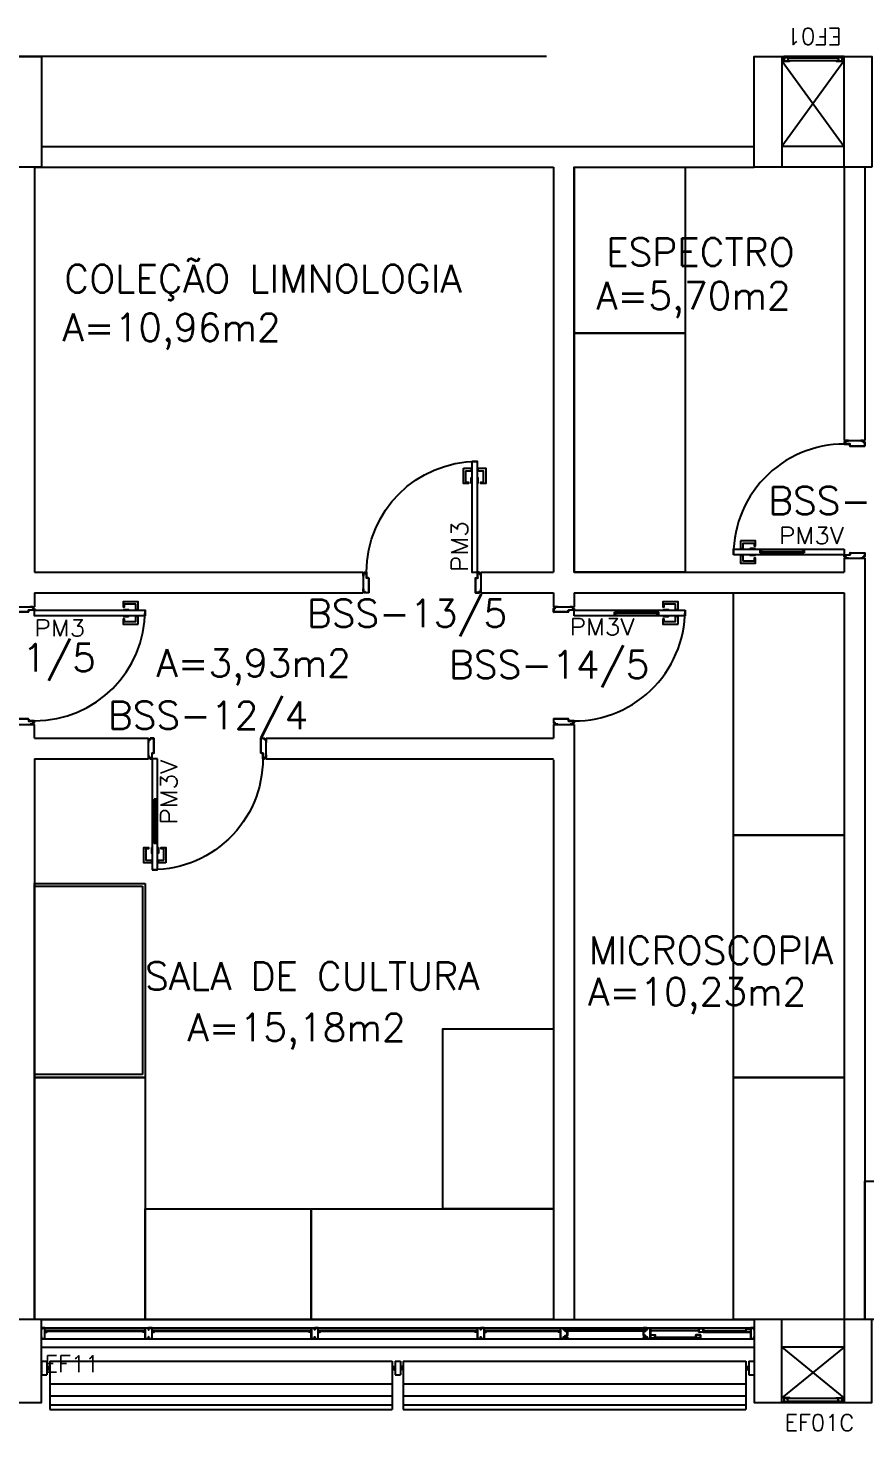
# Model space of a CAD drawing. Header units: millimetres. Extents: x 2046 to 2564, y 885 to 1120.
# Drawn here: x 2302.81 to 2308.86, y 921.45 to 931.58 of the extents above; entities that cross this region are included whole.
import ezdxf

# ---------------------------------------------------------------- set-up
doc = ezdxf.new("R2010")
doc.units = ezdxf.units.MM
doc.header["$LTSCALE"] = 10
doc.linetypes.add('HIDDEN', pattern=[0.375, 0.25, -0.125])
for name, color, linetype in [('AR-ALV', 2, 'Continuous'), ('AR-BANCADAS', 1, 'Continuous'), ('AR-BRISES', 2, 'Continuous'), ('AR-ESQ', 1, 'Continuous'), ('AR-ESTC', 3, 'Continuous'), ('AR-PEITORIL', 1, 'Continuous'), ('AR-PORTA', 1, 'Continuous'), ('AR-PROJ', 1, 'HIDDEN'), ('AR-SHAFT', 1, 'Continuous'), ('BC- VISTA', 1, 'Continuous'), ('BR-LINHAS', 1, 'Continuous'), ('BR-MONTANTE', 242, 'Continuous'), ('BR-PAINEL', 1, 'Continuous'), ('BR-SUPORTE', 1, 'Continuous'), ('DT-ESQ-CHAPA DOBRADA-V', 2, 'Continuous'), ('DT-ESQ-MARCO-V', 1, 'Continuous'), ('DT-ESQ-PERFIL CADEIRA-C', 2, 'Continuous'), ('DT-ESQ-PERFIL CADEIRA-V', 1, 'Continuous'), ('DT-ESQ-PERFIL U-C', 2, 'Continuous'), ('DT-ESQ-PERFIL U-V', 1, 'Continuous'), ('DT-ESQ-VENEZIANA-C', 1, 'Continuous'), ('DT-ESQ-VENEZIANA-V', 1, 'Continuous'), ('DT-ESQ-VIDRO-C', 2, 'Continuous'), ('DT-TXTESQ', 2, 'Continuous'), ('DT-TXTMOD', 1, 'Continuous'), ('ENDEREÇO', 2, 'Continuous'), ('maçaneta', 1, 'Continuous'), ('mov', 1, 'Continuous'), ('PM-PERFIL U-C', 2, 'Continuous'), ('PM-TXT', 2, 'Continuous'), ('PM-VIDRO', 2, 'Continuous'), ('pm1', 2, 'Continuous'), ('pm2', 1, 'Continuous'), ('TEXTO', 2, 'Continuous'), ('Área', 2, 'Continuous')]:
    doc.layers.add(name, color=color, linetype=linetype)
doc.styles.add('S10', font='simplex.shx', dxfattribs={"height": 0.1})
doc.styles.add('S12', font='simplex.shx', dxfattribs={"width": 1.1, "height": 0.12})
doc.styles.add('UNB-100', font='simplex.shx', dxfattribs={"height": 0.2})
doc.styles.add('UNB1-100', font='simplex.shx', dxfattribs={"height": 0.2})

# ---------------------------------------------------------------- blocks, each defined once
blk = doc.blocks.new('EF11-P')
at = {"layer": 'DT-ESQ-CHAPA DOBRADA-V', "ltscale": 0.1}
for p, q in [((4.4, -0.077), (4.749, -0.077)), ((4.4, -0.08), (4.749, -0.08))]:
    blk.add_line(p, q, dxfattribs=at)
at = {"layer": 'DT-ESQ-MARCO-V', "ltscale": 0.1}
for p, q in [((0.023, -0.06), (0.751, -0.06)), ((0.798, -0.06), (1.951, -0.06)), ((1.998, -0.06), (3.151, -0.06)), ((3.198, -0.06), (3.751, -0.06)), ((3.798, -0.06), (4.351, -0.06)), ((0.023, -0.14), (0.751, -0.14)), ((0.798, -0.14), (1.951, -0.14)), ((1.998, -0.14), (3.151, -0.14)), ((3.198, -0.14), (3.751, -0.14)), ((3.798, -0.14), (4.351, -0.14))]:
    blk.add_line(p, q, dxfattribs=at)
at = {"layer": 'DT-ESQ-PERFIL CADEIRA-C', "ltscale": 0.1}
for p, q in [((4.751, -0.088), (4.797, -0.088)), ((5.125, -0.088), (5.076, -0.088)), ((4.4, -0.134), (4.448, -0.134)), ((4.76, -0.134), (4.714, -0.134))]:
    blk.add_line(p, q, dxfattribs=at)
for points in [[(4.797, -0.087, -1), (4.797, -0.09), (4.751, -0.09, -0.414214), (4.749, -0.088), (4.749, -0.067, -0.414214), (4.751, -0.065), (4.782, -0.065, -0.414214), (4.784, -0.067), (4.784, -0.087)], [(4.784, -0.088, -0.198913), (4.783, -0.088, -0.198913), (4.782, -0.087), (4.782, -0.067, 0.414214), (4.782, -0.067), (4.751, -0.067, 0.414214), (4.75, -0.067), (4.75, -0.088, 0.414214), (4.751, -0.088)], [(5.076, -0.09), (5.125, -0.09), (5.125, -0.088), (5.09, -0.088, 0.198912), (5.091, -0.088, 0.198913), (5.091, -0.087), (5.091, -0.067, -0.414214), (5.092, -0.067), (5.125, -0.067), (5.125, -0.065), (5.091, -0.065, 0.414214), (5.09, -0.067), (5.09, -0.078), (5.09, -0.08), (5.09, -0.087), (5.076, -0.087, 1)], [(4.448, -0.135), (4.4, -0.135), (4.4, -0.134), (4.435, -0.134, -0.198912), (4.434, -0.133, -0.198913), (4.433, -0.132), (4.433, -0.112, 0.414214), (4.433, -0.112), (4.4, -0.112), (4.4, -0.11), (4.433, -0.11, -0.414214), (4.435, -0.112), (4.435, -0.124), (4.435, -0.125), (4.435, -0.132), (4.448, -0.132, -1)], [(4.714, -0.132, 1), (4.714, -0.135), (4.76, -0.135, 0.414214), (4.762, -0.133), (4.762, -0.112, 0.414214), (4.76, -0.11), (4.729, -0.11, 0.414214), (4.727, -0.112), (4.727, -0.132)], [(4.727, -0.134, 0.198913), (4.729, -0.133, 0.198913), (4.729, -0.132), (4.729, -0.112, -0.414214), (4.729, -0.112), (4.76, -0.112, -0.414214), (4.761, -0.112), (4.761, -0.133, -0.414214), (4.76, -0.134)]]:
    blk.add_lwpolyline(points, format="xyb", close=True, dxfattribs=at)
at = {"layer": 'DT-ESQ-PERFIL CADEIRA-V', "ltscale": 0.1}
for p, q in [((4.782, -0.09), (5.076, -0.09)), ((4.448, -0.135), (4.714, -0.135))]:
    blk.add_line(p, q, dxfattribs=at)
at = {"layer": 'DT-ESQ-PERFIL U-C', "ltscale": 0.1}
for points in [[(0.025, -0.091), (0.025, -0.091, 0.414214), (0.023, -0.092), (0.023, -0.139), (0.001, -0.139), (0.001, -0.125), (0, -0.125), (0, -0.139, 0.414214), (0.001, -0.14), (0.023, -0.14, 0.414214), (0.025, -0.139), (0.025, -0.092), (0.038, -0.092, 1), (0.038, -0.089), (0.025, -0.089), (0.025, -0.062, 0.414214), (0.023, -0.06), (0.001, -0.06, 0.414214), (0, -0.062), (0, -0.075), (0.001, -0.075), (0.001, -0.062), (0.023, -0.062), (0.023, -0.089, 0.414214), (0.025, -0.091), (0.038, -0.091)], [(0.75, -0.091), (0.75, -0.091, -0.414214), (0.751, -0.092), (0.751, -0.139), (0.773, -0.139), (0.773, -0.125), (0.775, -0.125), (0.775, -0.139, -0.414214), (0.773, -0.14), (0.751, -0.14, -0.414214), (0.75, -0.139), (0.75, -0.092), (0.737, -0.092, -1), (0.737, -0.089), (0.75, -0.089), (0.75, -0.062, -0.414214), (0.751, -0.06), (0.773, -0.06, -0.414214), (0.775, -0.062), (0.775, -0.075), (0.773, -0.075), (0.773, -0.062), (0.751, -0.062), (0.751, -0.089, -0.414214), (0.75, -0.091), (0.737, -0.091)], [(0.8, -0.091), (0.8, -0.091, 0.414214), (0.798, -0.092), (0.798, -0.139), (0.776, -0.139), (0.776, -0.125), (0.775, -0.125), (0.775, -0.139, 0.414214), (0.776, -0.14), (0.798, -0.14, 0.414214), (0.8, -0.139), (0.8, -0.092), (0.813, -0.092, 1), (0.813, -0.089), (0.8, -0.089), (0.8, -0.062, 0.414214), (0.798, -0.06), (0.776, -0.06, 0.414214), (0.775, -0.062), (0.775, -0.075), (0.776, -0.075), (0.776, -0.062), (0.798, -0.062), (0.798, -0.089, 0.414214), (0.8, -0.091), (0.813, -0.091)], [(1.95, -0.091), (1.95, -0.091, -0.414214), (1.951, -0.092), (1.951, -0.139), (1.973, -0.139), (1.973, -0.125), (1.975, -0.125), (1.975, -0.139, -0.414214), (1.973, -0.14), (1.951, -0.14, -0.414214), (1.95, -0.139), (1.95, -0.092), (1.936, -0.092, -1), (1.936, -0.089), (1.95, -0.089), (1.95, -0.062, -0.414214), (1.951, -0.06), (1.973, -0.06, -0.414214), (1.975, -0.062), (1.975, -0.075), (1.973, -0.075), (1.973, -0.062), (1.951, -0.062), (1.951, -0.089, -0.414214), (1.95, -0.091), (1.936, -0.091)], [(2, -0.091), (2, -0.091, 0.414214), (1.998, -0.092), (1.998, -0.139), (1.976, -0.139), (1.976, -0.125), (1.975, -0.125), (1.975, -0.139, 0.414214), (1.976, -0.14), (1.998, -0.14, 0.414214), (2, -0.139), (2, -0.092), (2.013, -0.092, 1), (2.013, -0.089), (2, -0.089), (2, -0.062, 0.414214), (1.998, -0.06), (1.976, -0.06, 0.414214), (1.975, -0.062), (1.975, -0.075), (1.976, -0.075), (1.976, -0.062), (1.998, -0.062), (1.998, -0.089, 0.414214), (2, -0.091), (2.013, -0.091)], [(3.15, -0.091), (3.15, -0.091, -0.414214), (3.151, -0.092), (3.151, -0.139), (3.173, -0.139), (3.173, -0.125), (3.175, -0.125), (3.175, -0.139, -0.414214), (3.173, -0.14), (3.151, -0.14, -0.414214), (3.15, -0.139), (3.15, -0.092), (3.136, -0.092, -1), (3.136, -0.089), (3.15, -0.089), (3.15, -0.062, -0.414214), (3.151, -0.06), (3.173, -0.06, -0.414214), (3.175, -0.062), (3.175, -0.075), (3.173, -0.075), (3.173, -0.062), (3.151, -0.062), (3.151, -0.089, -0.414214), (3.15, -0.091), (3.136, -0.091)], [(3.2, -0.091), (3.2, -0.091, 0.414214), (3.198, -0.092), (3.198, -0.139), (3.176, -0.139), (3.176, -0.125), (3.175, -0.125), (3.175, -0.139, 0.414214), (3.176, -0.14), (3.198, -0.14, 0.414214), (3.2, -0.139), (3.2, -0.092), (3.213, -0.092, 1), (3.213, -0.089), (3.2, -0.089), (3.2, -0.062, 0.414214), (3.198, -0.06), (3.176, -0.06, 0.414214), (3.175, -0.062), (3.175, -0.075), (3.176, -0.075), (3.176, -0.062), (3.198, -0.062), (3.198, -0.089, 0.414214), (3.2, -0.091), (3.213, -0.091)], [(3.75, -0.091), (3.75, -0.091, -0.414214), (3.751, -0.092), (3.751, -0.139), (3.773, -0.139), (3.773, -0.125), (3.775, -0.125), (3.775, -0.139, -0.414214), (3.773, -0.14), (3.751, -0.14, -0.414214), (3.75, -0.139), (3.75, -0.092), (3.736, -0.092, -1), (3.736, -0.089), (3.75, -0.089), (3.75, -0.062, -0.414214), (3.751, -0.06), (3.773, -0.06, -0.414214), (3.775, -0.062), (3.775, -0.075), (3.773, -0.075), (3.773, -0.062), (3.751, -0.062), (3.751, -0.089, -0.414214), (3.75, -0.091), (3.736, -0.091)]]:
    blk.add_lwpolyline(points, format="xyb", dxfattribs=at)
for points in [[(3.8, -0.129), (3.8, -0.139, -0.414214), (3.798, -0.14), (3.776, -0.14, -0.414214), (3.775, -0.139), (3.775, -0.125), (3.776, -0.125), (3.776, -0.138, 0.414214), (3.777, -0.139), (3.798, -0.139, 0.414214), (3.798, -0.138), (3.798, -0.129), (3.785, -0.129, -0.414214), (3.784, -0.127), (3.784, -0.117, -0.414214), (3.785, -0.116), (3.798, -0.116), (3.798, -0.084), (3.785, -0.084, -0.414214), (3.784, -0.083), (3.784, -0.073, -0.414214), (3.785, -0.071), (3.798, -0.071), (3.798, -0.062, 0.414214), (3.798, -0.062), (3.777, -0.062, 0.414214), (3.776, -0.062), (3.776, -0.075), (3.775, -0.075), (3.775, -0.062, -0.414214), (3.776, -0.06), (3.798, -0.06, -0.414214), (3.8, -0.062), (3.8, -0.071, -0.414214), (3.798, -0.073), (3.785, -0.073), (3.785, -0.083), (3.798, -0.083), (3.798, -0.083, -0.414214), (3.8, -0.084), (3.8, -0.116, -0.414214), (3.798, -0.117), (3.798, -0.117), (3.785, -0.117), (3.785, -0.127), (3.798, -0.127, -0.414214)], [(4.35, -0.129), (4.35, -0.139, 0.414214), (4.351, -0.14), (4.373, -0.14, 0.414214), (4.375, -0.139), (4.375, -0.125), (4.373, -0.125), (4.373, -0.138, -0.414214), (4.373, -0.139), (4.352, -0.139, -0.414214), (4.351, -0.138), (4.351, -0.129), (4.364, -0.129, 0.414214), (4.366, -0.127), (4.366, -0.117, 0.414214), (4.364, -0.116), (4.351, -0.116), (4.351, -0.084), (4.364, -0.084, 0.414214), (4.366, -0.083), (4.366, -0.073, 0.414214), (4.364, -0.071), (4.351, -0.071), (4.351, -0.062, -0.414214), (4.352, -0.062), (4.373, -0.062, -0.414214), (4.373, -0.062), (4.373, -0.075), (4.375, -0.075), (4.375, -0.062, 0.414214), (4.373, -0.06), (4.351, -0.06, 0.414214), (4.35, -0.062), (4.35, -0.071, 0.414214), (4.351, -0.073), (4.364, -0.073), (4.364, -0.083), (4.351, -0.083), (4.351, -0.083, 0.414214), (4.35, -0.084), (4.35, -0.116, 0.414214), (4.351, -0.117), (4.351, -0.117), (4.364, -0.117), (4.364, -0.127), (4.351, -0.127, 0.414214)], [(4.375, -0.062, -0.414214), (4.376, -0.06), (4.398, -0.06, -0.414214), (4.4, -0.062), (4.4, -0.139, -0.414214), (4.398, -0.14), (4.376, -0.14, -0.414214), (4.375, -0.139), (4.375, -0.125), (4.376, -0.125), (4.376, -0.138, 0.414214), (4.377, -0.139), (4.398, -0.139, 0.414214), (4.398, -0.138), (4.398, -0.062, 0.414214), (4.398, -0.062), (4.377, -0.062, 0.414214), (4.376, -0.062), (4.376, -0.075), (4.375, -0.075)], [(5.15, -0.062, 0.414214), (5.148, -0.06), (5.126, -0.06, 0.414214), (5.125, -0.062), (5.125, -0.139, 0.414214), (5.126, -0.14), (5.148, -0.14, 0.414214), (5.15, -0.139), (5.15, -0.125), (5.148, -0.125), (5.148, -0.138, -0.414214), (5.148, -0.139), (5.127, -0.139, -0.414214), (5.126, -0.138), (5.126, -0.062, -0.414214), (5.127, -0.062), (5.148, -0.062, -0.414214), (5.148, -0.062), (5.148, -0.075), (5.15, -0.075)]]:
    blk.add_lwpolyline(points, format="xyb", close=True, dxfattribs=at)
at = {"layer": 'DT-ESQ-PERFIL U-V', "ltscale": 0.1}
for p, q in [((4.398, -0.06), (5.126, -0.06)), ((4.398, -0.14), (5.126, -0.14))]:
    blk.add_line(p, q, dxfattribs=at)
at = {"layer": 'DT-ESQ-VIDRO-C', "ltscale": 0.1}
for points in [[(0.027, -0.087), (0.027, -0.077), (0.748, -0.077), (0.748, -0.087)], [(0.802, -0.087), (0.802, -0.077), (1.948, -0.077), (1.948, -0.087)], [(2.002, -0.087), (2.002, -0.077), (3.148, -0.077), (3.148, -0.087)], [(3.202, -0.087), (3.202, -0.077), (3.748, -0.077), (3.748, -0.087)], [(4.362, -0.081), (4.362, -0.075), (3.787, -0.075), (3.787, -0.081)], [(5.087, -0.085), (5.087, -0.082), (4.786, -0.082), (4.786, -0.085)], [(4.438, -0.13), (4.438, -0.127), (4.724, -0.127), (4.724, -0.13)]]:
    blk.add_lwpolyline(points, close=True, dxfattribs=at)
at = {"layer": 'DT-TXTESQ', "ltscale": 0.1, "style": 'S12'}
blk.add_text('EF11', height=0.12, dxfattribs=at).set_placement((0.023, -0.38))
at = {"layer": 'DT-TXTMOD', "ltscale": 0.1, "style": 'S10', "flags": 3}
for tag, p in [('M01', (0.025, -0.28)), ('M02', (0.325, -0.28)), ('M03', (0.627, -0.28)), ('M04', (0.929, -0.28)), ('M05', (1.231, -0.28)), ('M06', (1.532, -0.28)), ('M07', (1.834, -0.28)), ('M08', (2.136, -0.28)), ('M09', (2.438, -0.28)), ('M10', (2.739, -0.28)), ('M11', (3.041, -0.28)), ('M12', (3.343, -0.28)), ('M13', (3.645, -0.28)), ('M14', (3.946, -0.28)), ('M15', (4.248, -0.28)), ('M16', (4.55, -0.28)), ('M17', (4.852, -0.28))]:
    blk.add_attdef(tag, p, '', height=0.1, dxfattribs=at)
blk = doc.blocks.new('EF01-P')
at = {"layer": 'DT-ESQ-PERFIL CADEIRA-C', "ltscale": 0.1}
for points in [[(0.01, 0.002), (0.01, 0.003), (0.002, 0.003, 1), (0.002, 0), (0.015, 0, 0.414214), (0.016, 0.002), (0.016, 0.033), (0.043, 0.033)], [(0.043, 0.006), (0.018, 0.006), (0.018, 0.016), (0.016, 0.016), (0.016, 0.006, 0.414214), (0.018, 0.005), (0.043, 0.005), (0.056, 0.005, 1), (0.056, 0.008), (0.043, 0.008), (0.043, 0.02), (0.043, 0.032), (0.056, 0.032, 1), (0.056, 0.035), (0.043, 0.035), (0.016, 0.035, 0.414214), (0.015, 0.033), (0.015, 0.002), (0.002, 0.002)], [(0.041, 0.02), (0.041, 0.032, -0.414214), (0.043, 0.033), (0.056, 0.033)], [(0.041, 0.02), (0.041, 0.008, 0.414214), (0.043, 0.006), (0.056, 0.006)], [(0.407, 0.006), (0.432, 0.006), (0.432, 0.016), (0.433, 0.016), (0.433, 0.006, -0.414214), (0.432, 0.005), (0.407, 0.005), (0.394, 0.005, -1), (0.394, 0.008), (0.407, 0.008), (0.407, 0.02), (0.407, 0.032), (0.394, 0.032, -1), (0.394, 0.035), (0.407, 0.035), (0.433, 0.035, -0.414214), (0.435, 0.033), (0.435, 0.002), (0.448, 0.002)], [(0.408, 0.02), (0.408, 0.032, 0.414214), (0.407, 0.033), (0.394, 0.033)], [(0.408, 0.02), (0.408, 0.008, -0.414214), (0.407, 0.006), (0.394, 0.006)], [(0.44, 0.002), (0.44, 0.003), (0.448, 0.003, -1), (0.448, 0), (0.435, 0, -0.414214), (0.433, 0.002), (0.433, 0.033), (0.407, 0.033)]]:
    blk.add_lwpolyline(points, format="xyb", dxfattribs=at)
at = {"layer": 'DT-ESQ-PERFIL CADEIRA-V', "ltscale": 0.1}
blk.add_line((0.015, 0), (0.435, 0), dxfattribs=at)
at = {"layer": 'DT-ESQ-VENEZIANA-C', "ltscale": 0.1}
for p, q in [((0.043, 0.011), (0.407, 0.011)), ((0.043, 0.009), (0.407, 0.009))]:
    blk.add_line(p, q, dxfattribs=at)
at = {"layer": 'DT-ESQ-VENEZIANA-V', "ltscale": 0.1}
blk.add_line((0.043, 0.031), (0.407, 0.031), dxfattribs=at)
at = {"layer": 'DT-TXTESQ', "ltscale": 0.1, "style": 'S12'}
blk.add_text('EF01', height=0.12, dxfattribs=at).set_placement((0.019, -0.205))
at = {"layer": 'DT-TXTMOD', "ltscale": 0.1, "style": 'S10', "flags": 3}
blk.add_attdef('EF01', (0.021, -0.14), '', height=0.1, dxfattribs=at)
blk = doc.blocks.new('BR-MODULO1')
at = {"layer": 'BR-LINHAS'}
for p, q in [((0.06, -0.265), (2.535, -0.265)), ((2.615, -0.265), (5.09, -0.265)), ((0.06, -0.352), (2.535, -0.352)), ((2.615, -0.352), (5.09, -0.352)), ((0.06, -0.415), (2.535, -0.415)), ((2.615, -0.415), (5.09, -0.415))]:
    blk.add_line(p, q, dxfattribs=at)
at = {"layer": 'BR-MONTANTE'}
for p, q in [((0, -0.1), (0, -0.2)), ((0, -0.1), (0.04, -0.1)), ((0.04, -0.1), (0.04, -0.2)), ((2.555, -0.1), (2.595, -0.1)), ((2.555, -0.1), (2.555, -0.2)), ((2.595, -0.1), (2.595, -0.2)), ((5.11, -0.1), (5.11, -0.2)), ((5.11, -0.1), (5.15, -0.1)), ((5.15, -0.1), (5.15, -0.2)), ((0, -0.2), (0.04, -0.2)), ((2.555, -0.2), (2.595, -0.2)), ((5.11, -0.2), (5.15, -0.2))]:
    blk.add_line(p, q, dxfattribs=at)
at = {"layer": 'BR-PAINEL'}
for p, q in [((0.06, -0.1), (2.535, -0.1)), ((0.06, -0.1), (0.06, -0.45)), ((2.535, -0.1), (2.535, -0.45)), ((2.615, -0.1), (2.615, -0.45)), ((2.615, -0.1), (5.09, -0.1)), ((5.09, -0.1), (5.09, -0.45)), ((0.06, -0.45), (2.535, -0.45)), ((2.615, -0.45), (5.09, -0.45))]:
    blk.add_line(p, q, dxfattribs=at)
at = {"layer": 'BR-SUPORTE'}
for p, q in [((0.04, -0.14), (0.06, -0.14)), ((0.04, -0.16), (0.06, -0.16)), ((0.05, -0.14), (0.05, -0.16)), ((2.535, -0.14), (2.555, -0.14)), ((2.535, -0.16), (2.555, -0.16)), ((2.545, -0.14), (2.545, -0.16)), ((2.615, -0.14), (2.595, -0.14)), ((2.615, -0.16), (2.595, -0.16)), ((2.605, -0.14), (2.605, -0.16)), ((5.09, -0.14), (5.11, -0.14)), ((5.09, -0.16), (5.11, -0.16)), ((5.1, -0.14), (5.1, -0.16))]:
    blk.add_line(p, q, dxfattribs=at)
blk = doc.blocks.new('PM3V')
at = {"layer": 'maçaneta'}
for points in [[(0.02, 0.9), (-0.035, 0.9), (-0.035, 0.79), (0, 0.79), (0, 0.8), (-0.02, 0.8), (-0.02, 0.879, -0.414214), (-0.018, 0.88), (0.02, 0.88)], [(0.125, 0.9), (0.07, 0.9), (0.07, 0.88), (0.109, 0.88, -0.414214), (0.11, 0.879), (0.11, 0.8), (0.09, 0.8), (0.09, 0.79), (0.125, 0.79)]]:
    blk.add_lwpolyline(points, format="xyb", close=True, dxfattribs=at)
for points in [[(0.02, 0.79), (0.02, 0.83), (0.025, 0.83), (0.025, 0.79)], [(0.07, 0.79), (0.07, 0.83), (0.065, 0.83), (0.065, 0.79)]]:
    blk.add_lwpolyline(points, close=True, dxfattribs=at)
at = {"layer": 'mov'}
blk.add_arc((0.025, 0.15), 0.8, 356.8472, 90, dxfattribs=at)
at = {"layer": 'PM-PERFIL U-C'}
for p, q in [((0, 0.12), (0, 0.139)), ((0.002, 0.12), (0, 0.12)), ((0.002, 0.14), (0.01, 0.14)), ((0.002, 0.138), (0.002, 0.12)), ((0.011, 0.138), (0.002, 0.138)), ((0.01, 0.14), (0.01, 0.149)), ((0.012, 0.15), (0.024, 0.15)), ((0.012, 0.148), (0.012, 0.14)), ((0.023, 0.148), (0.012, 0.148)), ((0.023, 0.109), (0.023, 0.148)), ((0.025, 0.149), (0.025, 0.109)), ((0.038, 0.109), (0.025, 0.109)), ((0.038, 0.107), (0.025, 0.107)), ((0.038, 0.107), (0.038, 0.002)), ((0.04, 0.108), (0.04, 0.002)), ((0.81, 0.108), (0.81, 0.002)), ((0.812, 0.109), (0.825, 0.109)), ((0.812, 0.107), (0.826, 0.107)), ((0.812, 0.107), (0.812, 0.002)), ((0.825, 0.149), (0.825, 0.109)), ((0.839, 0.15), (0.827, 0.15)), ((0.827, 0.148), (0.838, 0.148)), ((0.827, 0.109), (0.827, 0.148)), ((0.838, 0.148), (0.838, 0.14)), ((0.84, 0.14), (0.84, 0.149)), ((0.849, 0.14), (0.84, 0.14)), ((0.84, 0.138), (0.848, 0.138)), ((0.848, 0.138), (0.848, 0.12)), ((0.848, 0.12), (0.85, 0.12)), ((0.85, 0.12), (0.85, 0.139)), ((0, 0.03), (0.002, 0.03)), ((0, 0.012), (0, 0.03)), ((0.002, 0.03), (0.002, 0.012)), ((0.002, 0.012), (0.011, 0.012)), ((0.01, 0.01), (0.002, 0.01)), ((0.01, 0.002), (0.01, 0.01)), ((0.012, 0.011), (0.012, 0.002)), ((0.012, 0.002), (0.038, 0.002)), ((0.038, 0), (0.012, 0)), ((0.838, 0.002), (0.812, 0.002)), ((0.812, 0), (0.839, 0)), ((0.838, 0.011), (0.838, 0.002)), ((0.848, 0.012), (0.84, 0.012)), ((0.84, 0.002), (0.84, 0.01)), ((0.84, 0.01), (0.849, 0.01)), ((0.85, 0.03), (0.848, 0.03)), ((0.848, 0.03), (0.848, 0.012)), ((0.85, 0.012), (0.85, 0.03))]:
    blk.add_line(p, q, dxfattribs=at)
for centre, start, end in [((0.002, 0.139), 90, 180), ((0.012, 0.149), 90, 180), ((0.011, 0.14), 270, 0), ((0.025, 0.109), 180, 270), ((0.024, 0.149), 360, 90), ((0.038, 0.108), 0, 90), ((0.812, 0.108), 90, 180), ((0.827, 0.149), 90, 180), ((0.826, 0.109), 270, 0), ((0.84, 0.14), 180, 270), ((0.839, 0.149), 0, 90), ((0.849, 0.139), 0, 90), ((0.002, 0.012), 180, 270), ((0.012, 0.002), 180, 270), ((0.011, 0.011), 0, 90), ((0.038, 0.002), 269.9386, 0), ((0.812, 0.002), 180, 270.0614), ((0.84, 0.011), 90, 180), ((0.839, 0.002), 270, 0), ((0.849, 0.012), 270, 0)]:
    blk.add_arc(centre, 0.0015, start, end, dxfattribs=at)
at = {"layer": 'PM-VIDRO'}
for p, q in [((0.04, 0.45), (0.04, 0.75)), ((0.05, 0.75), (0.05, 0.45))]:
    blk.add_line(p, q, dxfattribs=at)
at = {"layer": 'pm1'}
for p, q in [((0.025, 0.95), (0.065, 0.95)), ((0.025, 0.75), (0.025, 0.95)), ((0.065, 0.95), (0.065, 0.76)), ((0.04, 0.75), (0.025, 0.75)), ((0.065, 0.76), (0.04, 0.76)), ((0.04, 0.75), (0.04, 0.76)), ((0.05, 0.76), (0.05, 0.75)), ((0.065, 0.75), (0.05, 0.75)), ((0.065, 0.76), (0.065, 0.75)), ((0.025, 0.15), (0.025, 0.45)), ((0.04, 0.45), (0.025, 0.45)), ((0.04, 0.44), (0.04, 0.45)), ((0.065, 0.44), (0.04, 0.44)), ((0.065, 0.45), (0.05, 0.45)), ((0.05, 0.45), (0.05, 0.44)), ((0.065, 0.45), (0.065, 0.44)), ((0.065, 0.44), (0.065, 0.15)), ((0.065, 0.15), (0.025, 0.15))]:
    blk.add_line(p, q, dxfattribs=at)
at = {"layer": 'pm2'}
for p, q in [((0.025, 0.45), (0.025, 0.75)), ((0.065, 0.75), (0.065, 0.45)), ((0.025, 0.15), (0.025, 0.109)), ((0.025, 0.109), (0.035, 0.109)), ((0.825, 0.109), (0.815, 0.109)), ((0.815, 0), (0.84, 0)), ((0.84, 0.01), (0.85, 0.01)), ((0.84, 0), (0.84, 0.01))]:
    blk.add_line(p, q, dxfattribs=at)
at = {"layer": 'PM-TXT', "style": 'S12', "width": 1.1}
blk.add_attdef('PM', (0.205, 0.116), '', height=0.12, rotation=90, dxfattribs=at)
blk = doc.blocks.new('PM3')
at = {"layer": 'maçaneta'}
for points in [[(0.02, 0.825), (-0.035, 0.825), (-0.035, 0.715), (0, 0.715), (0, 0.725), (-0.02, 0.725), (-0.02, 0.804, -0.414214), (-0.019, 0.805), (0.02, 0.805)], [(0.125, 0.825), (0.07, 0.825), (0.07, 0.805), (0.108, 0.805, -0.414214), (0.11, 0.804), (0.11, 0.725), (0.09, 0.725), (0.09, 0.715), (0.125, 0.715)]]:
    blk.add_lwpolyline(points, format="xyb", close=True, dxfattribs=at)
for points in [[(0.02, 0.715), (0.02, 0.755), (0.025, 0.755), (0.025, 0.715)], [(0.07, 0.715), (0.07, 0.755), (0.065, 0.755), (0.065, 0.715)]]:
    blk.add_lwpolyline(points, close=True, dxfattribs=at)
at = {"layer": 'mov'}
blk.add_arc((0.025, 0.075), 0.8, 0, 90, dxfattribs=at)
at = {"layer": 'PM-PERFIL U-C'}
for p, q in [((0, 0.045), (0, 0.063)), ((0.002, 0.045), (0, 0.045)), ((0.001, 0.065), (0.01, 0.065)), ((0.002, 0.063), (0.002, 0.045)), ((0.01, 0.063), (0.002, 0.063)), ((0.01, 0.065), (0.01, 0.073)), ((0.012, 0.075), (0.023, 0.075)), ((0.012, 0.073), (0.012, 0.064)), ((0.023, 0.073), (0.012, 0.073)), ((0.023, 0.033), (0.023, 0.073)), ((0.038, 0.032), (0.024, 0.032)), ((0.025, 0.073), (0.025, 0.034)), ((0.038, 0.034), (0.025, 0.034)), ((0.038, 0.032), (0.038, -0.073)), ((0.04, 0.032), (0.04, -0.074)), ((0.81, 0.032), (0.81, -0.074)), ((0.812, 0.034), (0.825, 0.034)), ((0.812, 0.032), (0.826, 0.032)), ((0.812, 0.032), (0.812, -0.073)), ((0.825, 0.073), (0.825, 0.034)), ((0.839, 0.075), (0.827, 0.075)), ((0.827, 0.073), (0.838, 0.073)), ((0.827, 0.033), (0.827, 0.073)), ((0.838, 0.073), (0.838, 0.064)), ((0.84, 0.065), (0.84, 0.073)), ((0.849, 0.065), (0.84, 0.065)), ((0.84, 0.063), (0.848, 0.063)), ((0.848, 0.063), (0.848, 0.045)), ((0.848, 0.045), (0.85, 0.045)), ((0.85, 0.045), (0.85, 0.063)), ((0, -0.045), (0.002, -0.045)), ((0, -0.064), (0, -0.045)), ((0.01, -0.065), (0.001, -0.065)), ((0.002, -0.045), (0.002, -0.063)), ((0.002, -0.063), (0.01, -0.063)), ((0.01, -0.074), (0.01, -0.065)), ((0.012, -0.065), (0.012, -0.073)), ((0.012, -0.073), (0.038, -0.073)), ((0.038, -0.075), (0.012, -0.075)), ((0.838, -0.073), (0.812, -0.073)), ((0.812, -0.075), (0.839, -0.075)), ((0.838, -0.065), (0.838, -0.073)), ((0.848, -0.063), (0.84, -0.063)), ((0.84, -0.074), (0.84, -0.065)), ((0.84, -0.065), (0.849, -0.065)), ((0.85, -0.045), (0.848, -0.045)), ((0.848, -0.045), (0.848, -0.063)), ((0.85, -0.064), (0.85, -0.045))]:
    blk.add_line(p, q, dxfattribs=at)
for centre, start, end in [((0.001, 0.063), 90, 180), ((0.012, 0.073), 90, 180), ((0.01, 0.064), 270, 0), ((0.023, 0.073), 360, 90), ((0.024, 0.033), 180, 270), ((0.038, 0.032), 0, 90), ((0.812, 0.032), 90, 180), ((0.827, 0.073), 90, 180), ((0.826, 0.033), 270, 0), ((0.84, 0.064), 180, 270), ((0.839, 0.073), 0, 90), ((0.849, 0.063), 0, 90), ((0.001, -0.064), 180, 270), ((0.01, -0.065), 0, 90), ((0.012, -0.074), 180, 270), ((0.038, -0.074), 269.9386, 0), ((0.812, -0.074), 180, 270.0614), ((0.84, -0.065), 90, 180), ((0.839, -0.074), 270, 0), ((0.849, -0.064), 270, 0)]:
    blk.add_arc(centre, 0.0015, start, end, dxfattribs=at)
at = {"layer": 'pm1'}
blk.add_lwpolyline([(0.065, 0.875), (0.065, 0.075), (0.025, 0.075), (0.025, 0.875)], close=True, dxfattribs=at)
at = {"layer": 'PM-TXT', "style": 'S12', "width": 1.1}
blk.add_attdef('PM', (0.214, 0.075), '', height=0.12, rotation=90, dxfattribs=at)
blk = doc.blocks.new('EF01C-P')
at = {"layer": 'DT-ESQ-PERFIL CADEIRA-C', "ltscale": 0.1}
for points in [[(0.01, 0.002), (0.01, 0.003), (0.002, 0.003, 1), (0.002, 0), (0.015, 0, 0.414214), (0.016, 0.002), (0.016, 0.033), (0.043, 0.033)], [(0.043, 0.006), (0.018, 0.006), (0.018, 0.016), (0.016, 0.016), (0.016, 0.006, 0.414214), (0.018, 0.005), (0.043, 0.005), (0.056, 0.005, 1), (0.056, 0.008), (0.043, 0.008), (0.043, 0.02), (0.043, 0.032), (0.056, 0.032, 1), (0.056, 0.035), (0.043, 0.035), (0.016, 0.035, 0.414214), (0.015, 0.033), (0.015, 0.002), (0.002, 0.002)], [(0.041, 0.02), (0.041, 0.032, -0.414214), (0.043, 0.033), (0.056, 0.033)], [(0.041, 0.02), (0.041, 0.008, 0.414214), (0.043, 0.006), (0.056, 0.006)], [(0.407, 0.006), (0.432, 0.006), (0.432, 0.016), (0.433, 0.016), (0.433, 0.006, -0.414214), (0.432, 0.005), (0.407, 0.005), (0.394, 0.005, -1), (0.394, 0.008), (0.407, 0.008), (0.407, 0.02), (0.407, 0.032), (0.394, 0.032, -1), (0.394, 0.035), (0.407, 0.035), (0.433, 0.035, -0.414214), (0.435, 0.033), (0.435, 0.002), (0.448, 0.002)], [(0.409, 0.02), (0.409, 0.032, 0.414214), (0.407, 0.033), (0.394, 0.033)], [(0.409, 0.02), (0.409, 0.008, -0.414214), (0.407, 0.006), (0.394, 0.006)], [(0.44, 0.002), (0.44, 0.003), (0.448, 0.003, -1), (0.448, 0), (0.435, 0, -0.414214), (0.433, 0.002), (0.433, 0.033), (0.407, 0.033)]]:
    blk.add_lwpolyline(points, format="xyb", dxfattribs=at)
at = {"layer": 'DT-ESQ-PERFIL CADEIRA-V', "ltscale": 0.1}
blk.add_line((0.015, 0), (0.435, 0), dxfattribs=at)
at = {"layer": 'DT-ESQ-VENEZIANA-C', "ltscale": 0.1}
for p, q in [((0.043, 0.011), (0.407, 0.011)), ((0.043, 0.009), (0.407, 0.009))]:
    blk.add_line(p, q, dxfattribs=at)
at = {"layer": 'DT-ESQ-VENEZIANA-V', "ltscale": 0.1}
blk.add_line((0.043, 0.031), (0.407, 0.031), dxfattribs=at)
at = {"layer": 'DT-TXTESQ', "ltscale": 0.1, "style": 'S12'}
blk.add_text('EF01C', height=0.12, dxfattribs=at).set_placement((0.019, -0.205))
at = {"layer": 'DT-TXTMOD', "ltscale": 0.1, "style": 'S10', "flags": 3}
blk.add_attdef('EF01C', (0.021, -0.14), '', height=0.1, dxfattribs=at)
blk = doc.blocks.new('BCP15')
at = {"layer": 'BC- VISTA'}
blk.add_lwpolyline([(0.8, 0), (0.8, -1.725), (0, -1.725), (0, 0)], close=True, dxfattribs=at)
blk = doc.blocks.new('BCP11')
at = {"layer": 'BC- VISTA'}
blk.add_lwpolyline([(0.8, 0), (0.8, -1.2), (0, -1.2), (0, 0)], close=True, dxfattribs=at)
blk = doc.blocks.new('BCP12')
at = {"layer": 'BC- VISTA'}
blk.add_lwpolyline([(0.8, 0), (0.8, -1.3), (0, -1.3), (0, 0)], close=True, dxfattribs=at)
blk = doc.blocks.new('BCP16')
at = {"layer": 'BC- VISTA'}
blk.add_lwpolyline([(0.8, 0), (0.8, -1.75), (0, -1.75), (0, 0)], close=True, dxfattribs=at)
blk = doc.blocks.new('BCP07')
at = {"layer": 'BC- VISTA'}
blk.add_lwpolyline([(0.8, 0), (0.8, -1), (0, -1), (0, 0)], close=True, dxfattribs=at)
blk = doc.blocks.new('BCP03')
at = {"layer": 'BC- VISTA'}
for p, q in [((0, -0.02), (0.78, -0.02)), ((0.78, -0.02), (0.78, -1.38)), ((0.78, -1.38), (0, -1.38))]:
    blk.add_line(p, q, dxfattribs=at)
blk.add_lwpolyline([(0.8, 0), (0.8, -1.4), (0, -1.4), (0, 0)], close=True, dxfattribs=at)

msp = doc.modelspace()

# ---------------------------------------------------------------- linework, layer by layer
at = {"layer": 'AR-ALV'}
for p, q in [((2302.911, 930.727), (2308.061, 930.727)), ((2308.711, 930.727), (2308.261, 930.727)), ((2302.861, 930.577), (2302.861, 927.652)), ((2302.861, 930.577), (2306.611, 930.577)), ((2306.611, 930.577), (2306.611, 927.652)), ((2306.761, 930.577), (2306.761, 927.652)), ((2306.761, 930.577), (2308.061, 930.577)), ((2308.711, 930.577), (2308.261, 930.577)), ((2308.711, 930.577), (2308.711, 928.603)), ((2308.861, 930.577), (2308.861, 928.603)), ((2308.711, 928.603), (2308.861, 928.603)), ((2308.711, 927.752), (2308.861, 927.752)), ((2308.711, 927.752), (2308.711, 927.652)), ((2308.861, 927.752), (2308.861, 922.252)), ((2302.861, 927.652), (2305.236, 927.652)), ((2305.236, 927.652), (2305.236, 927.502)), ((2306.086, 927.652), (2306.086, 927.502)), ((2306.086, 927.652), (2306.611, 927.652)), ((2306.761, 927.652), (2308.711, 927.652)), ((2302.861, 927.502), (2302.861, 927.402)), ((2302.861, 927.502), (2305.236, 927.502)), ((2306.086, 927.502), (2306.611, 927.502)), ((2306.611, 927.502), (2306.611, 927.402)), ((2306.761, 927.502), (2308.711, 927.502)), ((2306.761, 927.502), (2306.761, 927.402)), ((2308.711, 927.502), (2308.711, 922.252)), ((2302.711, 927.402), (2302.861, 927.402)), ((2306.611, 927.402), (2306.761, 927.402)), ((2302.711, 926.552), (2302.861, 926.552)), ((2302.861, 926.452), (2302.861, 926.552)), ((2306.611, 926.552), (2306.761, 926.552)), ((2306.611, 926.552), (2306.611, 926.452)), ((2306.761, 926.552), (2306.761, 922.252)), ((2302.861, 926.452), (2303.686, 926.452)), ((2303.686, 926.302), (2303.686, 926.452)), ((2304.536, 926.302), (2304.536, 926.452)), ((2304.536, 926.452), (2306.611, 926.452)), ((2302.861, 926.302), (2303.686, 926.302)), ((2302.861, 926.302), (2302.861, 922.252)), ((2304.536, 926.302), (2306.611, 926.302)), ((2306.611, 926.295), (2306.611, 922.252)), ((2306.611, 922.252), (2306.761, 922.252)), ((2308.711, 922.252), (2308.261, 922.252)), ((2308.711, 922.052), (2308.261, 922.052))]:
    msp.add_line(p, q, dxfattribs=at)
at = {"layer": 'AR-ESTC'}
for points in [[(2302.911, 930.577), (2302.711, 930.577), (2302.711, 931.377), (2302.911, 931.377)], [(2308.261, 930.577), (2308.061, 930.577), (2308.061, 931.377), (2308.261, 931.377)], [(2308.911, 930.577), (2308.711, 930.577), (2308.711, 931.377), (2308.911, 931.377)], [(2302.911, 922.252), (2302.711, 922.252), (2302.711, 921.652), (2302.911, 921.652)], [(2308.261, 922.252), (2308.061, 922.252), (2308.061, 921.652), (2308.261, 921.652)], [(2308.911, 922.252), (2308.711, 922.252), (2308.711, 921.652), (2308.911, 921.652)]]:
    msp.add_lwpolyline(points, close=True, dxfattribs=at)
at = {"layer": 'AR-PEITORIL'}
for p, q in [((2302.911, 922.252), (2308.061, 922.252)), ((2302.911, 922.052), (2308.061, 922.052))]:
    msp.add_line(p, q, dxfattribs=at)
at = {"layer": 'AR-PROJ', "ltscale": 2.5}
msp.add_line((2344.061, 931.377), (2290.911, 931.377), dxfattribs=at)
at = {"layer": 'AR-SHAFT'}
for p, q in [((2308.709, 931.342), (2308.261, 930.727)), ((2308.262, 931.342), (2308.711, 930.727)), ((2308.711, 922.052), (2308.261, 921.686)), ((2308.261, 922.052), (2308.709, 921.687))]:
    msp.add_line(p, q, dxfattribs=at)

# ---------------------------------------------------------------- block references
at = {"layer": 'AR-BANCADAS'}
for name, p in [('BCP11', (2306.761, 930.577)), ('BCP15', (2306.761, 929.377)), ('BCP16', (2307.911, 927.502)), ('BCP16', (2307.911, 925.752)), ('BCP03', (2302.861, 925.402)), ('BCP12', (2305.811, 924.352)), ('BCP16', (2302.861, 924.002)), ('BCP16', (2307.911, 924.002)), ('BCP07', (2308.861, 923.252))]:
    msp.add_blockref(name, p, dxfattribs=at)
for name, p, rotation in [('BCP11', (2303.661, 922.252), 90), ('BCP16', (2306.611, 923.052), 270)]:
    msp.add_blockref(name, p, dxfattribs=dict(at, rotation=rotation))
at = {"layer": 'AR-BRISES'}
msp.add_blockref('BR-MODULO1', (2302.911, 922.052), dxfattribs=at)
at = {"layer": 'AR-ESQ', "rotation": 180}
msp.add_blockref('EF01-P', (2308.711, 931.377), dxfattribs=at)
at = {"layer": 'AR-ESQ'}
for name, p in [('EF11-P', (2302.911, 922.252)), ('EF01C-P', (2308.261, 921.652))]:
    msp.add_blockref(name, p, dxfattribs=at)
at = {"layer": 'AR-PORTA'}
ref = msp.add_blockref('PM3V', (2308.861, 927.752), dxfattribs=dict(at, rotation=90))
ref.add_attrib('PM', 'PM3V', (2308.24, 927.856), dxfattribs={"layer": 'PM-TXT', "height": 0.12, "rotation": 180, "style": 'S12', "text_generation_flag": 6, "width": 1.1})
ref = msp.add_blockref('PM3', (2306.086, 927.577), dxfattribs=dict(at, xscale=-1))
ref.add_attrib('PM', 'PM3', (2305.992, 927.652), dxfattribs={"layer": 'PM-TXT', "height": 0.12, "rotation": 90, "style": 'S12', "width": 1.1})
at = {"layer": 'AR-PORTA', "rotation": 270}
for name, p, values in [('PM3', (2302.786, 927.402), {'PM': 'PM3'}), ('PM3V', (2306.611, 927.402), {'PM': 'PM3V'})]:
    msp.add_blockref(name, p, dxfattribs=at).add_auto_attribs(values)
at = {"layer": 'AR-PORTA'}
ref = msp.add_blockref('PM3V', (2303.686, 926.452), dxfattribs=dict(at, xscale=-1, rotation=180))
ref.add_attrib('PM', 'PM3V', (2303.891, 925.827), dxfattribs={"layer": 'PM-TXT', "height": 0.12, "rotation": 90, "style": 'S12', "width": 1.1})

# ---------------------------------------------------------------- texts
at = {"layer": 'ENDEREÇO', "style": 'UNB1-100'}
for s, p in [('BSS-16/6', (2308.161, 928.068)), ('BSS-13/5', (2304.828, 927.254)), ('BSS-11/5', (2301.856, 926.933)), ('BSS-14/5', (2305.855, 926.884)), ('BSS-12/4', (2303.39, 926.518))]:
    msp.add_text(s, height=0.2, dxfattribs=at).set_placement(p)
at = {"layer": 'TEXTO', "style": 'UNB-100'}
for s, p in [('ESPECTRO', (2306.99, 929.864)), ('COLEÇÃO LIMNOLOGIA', (2303.076, 929.671)), ('MICROSCOPIA', (2306.865, 924.82)), ('SALA DE CULTURA', (2303.659, 924.633))]:
    msp.add_text(s, height=0.2, dxfattribs=at).set_placement(p)
at = {"layer": 'Área', "style": 'UNB-100'}
for s, p in [('A=5,70m2', (2306.919, 929.55)), ('A=10,96m2', (2303.063, 929.32)), ('A=3,93m2', (2303.741, 926.895)), ('A=10,23m2', (2306.86, 924.52)), ('A=15,18m2', (2303.966, 924.263))]:
    msp.add_text(s, height=0.2, dxfattribs=at).set_placement(p)

doc.saveas('drawing.dxf')
